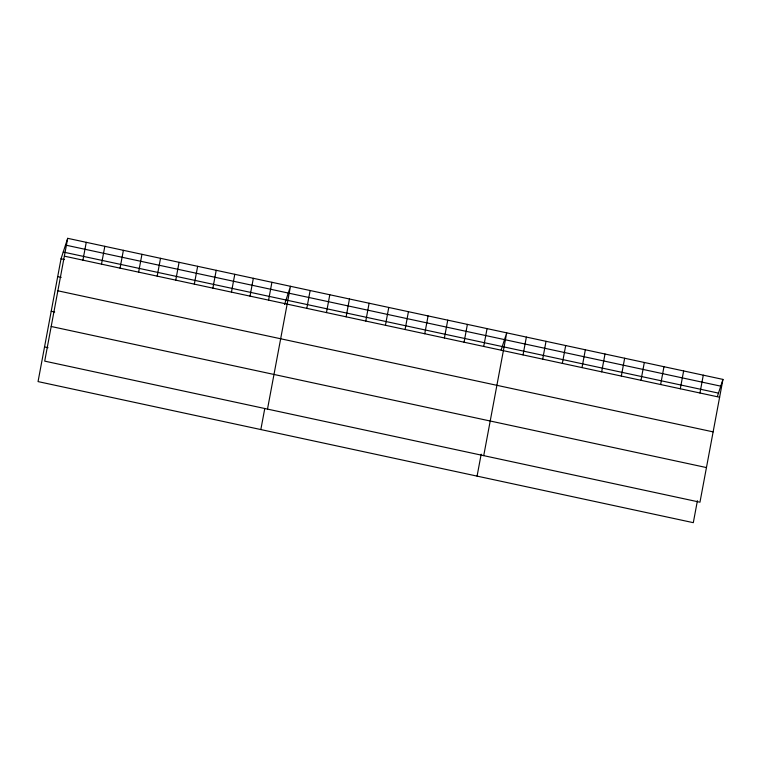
<?xml version="1.0" encoding="UTF-8"?>
<svg xmlns="http://www.w3.org/2000/svg" width="761" height="761" viewBox="0 0 761 761"><rect width="100%" height="100%" fill="white"/><g stroke="black" fill="none" stroke-linecap="round" stroke-linejoin="round"><path stroke-width="1.14" d="M67.691 238.326L44.709 361.133L699.968 502.203L722.95 379.406L67.691 238.326L61.032 258.797L38.05 381.594L693.309 522.674L697.409 500.728M82.92 260.148L86.259 242.321M101.489 264.153L104.828 246.326M120.057 268.148L123.387 250.321M138.616 272.143L141.955 254.317M157.185 276.138L160.523 258.312M175.753 280.134L179.092 262.307M194.321 284.138L197.651 266.312M212.88 288.134L216.219 270.307M231.449 292.129L234.788 274.302M250.017 296.124L253.346 278.298M268.576 300.119L271.915 282.293M260.833 429.565L264.723 408.781M267.501 409.095L290.483 286.298L284.547 304.514M306.807 308.357L310.136 290.531M326.459 312.59L329.798 294.754M346.122 316.814L349.451 298.987M365.775 321.047L369.114 303.22M385.437 325.28L388.766 307.454M405.09 329.513L408.429 311.687M424.752 333.746L428.082 315.92M444.405 337.979L447.744 320.153M464.067 342.212L467.397 324.386M483.72 346.445L487.059 328.619M477.071 476.12L481.18 454.174M483.73 455.649L506.712 332.852L501.157 349.936M523.035 354.911L526.374 337.085M542.698 359.144L546.027 341.318M562.35 363.377L565.689 345.542M582.013 367.601L585.342 349.775M601.666 371.834L605.005 354.008M621.328 376.067L624.657 358.241M640.981 380.3L644.32 362.474M660.643 384.533L663.973 366.707M680.296 388.766L683.635 370.94M699.958 392.999L703.288 375.173M717.385 396.491L722.95 379.406M65.494 245.08L720.753 386.16M63.23 252.043L718.489 393.114M64.362 256.153L719.611 397.232M61.032 258.797L64.514 259.549M57.693 276.624L61.175 277.375M57.874 290.797L713.133 431.877M51.215 311.268L54.697 312.01M51.196 326.488L706.455 467.568M44.538 346.959L48.01 347.701"/></g></svg>
